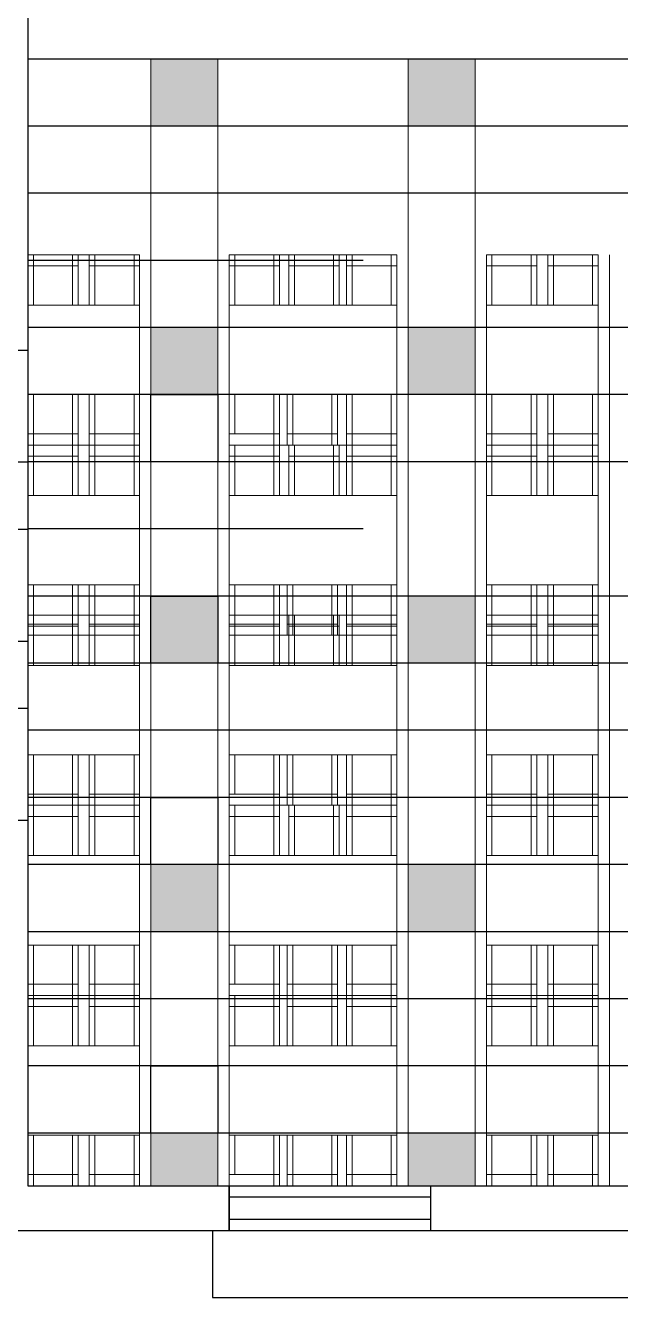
# Model space of a CAD drawing. Header units: inches. Extents: x 101 to 668, y -217 to 99.
# Drawn here: x 475.87 to 481.19, y -62.11 to -50.74 of the extents above; entities that cross this region are included whole.
import ezdxf

# ---------------------------------------------------------------- set-up
doc = ezdxf.new("R2010")
doc.units = ezdxf.units.IN
doc.header["$MEASUREMENT"] = 0
doc.layers.add('FUR', color=1, linetype='Continuous', lineweight=15)

msp = doc.modelspace()

# ---------------------------------------------------------------- hatches: boundary and pattern name
h = msp.add_hatch(color=256)
h.paths.add_polyline_path([(477.58609, -51.04479), (476.98609, -51.04479), (476.98609, -51.64479), (477.58609, -51.64479)])
h.paths.add_polyline_path([(477.58609, -53.44479), (476.98609, -53.44479), (476.98609, -54.04479), (477.58609, -54.04479)])
h.paths.add_polyline_path([(477.58609, -55.84479), (476.98609, -55.84479), (476.98609, -56.44479), (477.58609, -56.44479)])
h.paths.add_polyline_path([(477.58609, -58.24479), (476.98609, -58.24479), (476.98609, -58.84479), (477.58609, -58.84479)])
h.paths.add_polyline_path([(477.58609, -60.64479), (476.98609, -60.64479), (476.98609, -61.11479), (477.58609, -61.11479)])
h.paths.add_polyline_path([(479.88609, -51.04479), (479.28609, -51.04479), (479.28609, -51.64479), (479.88609, -51.64479)])
h.paths.add_polyline_path([(483.48609, -51.04479), (482.88609, -51.04479), (482.88609, -51.64479), (483.48609, -51.64479)])
h.paths.add_polyline_path([(485.78609, -51.04479), (485.18609, -51.04479), (485.18609, -51.64479), (485.78609, -51.64479)])
h.paths.add_polyline_path([(489.38609, -51.04479), (488.78609, -51.04479), (488.78609, -51.64479), (489.38609, -51.64479)])
h.paths.add_polyline_path([(491.68609, -51.04479), (491.08609, -51.04479), (491.08609, -51.64479), (491.68609, -51.64479)])
h.paths.add_polyline_path([(479.88609, -55.84479), (479.28609, -55.84479), (479.28609, -56.44479), (479.88609, -56.44479)])
h.paths.add_polyline_path([(479.88609, -58.24479), (479.28609, -58.24479), (479.28609, -58.84479), (479.88609, -58.84479)])
h.paths.add_polyline_path([(479.88609, -60.64479), (479.28609, -60.64479), (479.28609, -61.11479), (479.88609, -61.11479)])
h.paths.add_polyline_path([(483.48609, -55.84479), (482.88609, -55.84479), (482.88609, -56.44479), (483.48609, -56.44479)])
h.paths.add_polyline_path([(483.48609, -58.24479), (482.88609, -58.24479), (482.88609, -58.84479), (483.48609, -58.84479)])
h.paths.add_polyline_path([(483.48609, -60.64479), (482.88609, -60.64479), (482.88609, -61.11479), (483.28609, -61.11479), (483.28609, -61.11479), (483.48609, -61.11479)])
h.paths.add_polyline_path([(485.78609, -55.84479), (485.18609, -55.84479), (485.18609, -56.44479), (485.78609, -56.44479)])
h.paths.add_polyline_path([(489.38609, -55.84479), (488.78609, -55.84479), (488.78609, -56.44479), (489.38609, -56.44479)])
h.paths.add_polyline_path([(491.68609, -55.84479), (491.08609, -55.84479), (491.08609, -56.44479), (491.68609, -56.44479)])
h.paths.add_polyline_path([(485.78609, -58.24479), (485.18609, -58.24479), (485.18609, -58.84479), (485.78609, -58.84479)])
h.paths.add_polyline_path([(489.38609, -58.24479), (488.78609, -58.24479), (488.78609, -58.84479), (489.38609, -58.84479)])
h.paths.add_polyline_path([(491.68609, -58.24479), (491.08609, -58.24479), (491.08609, -58.84479), (491.68609, -58.84479)])
h.paths.add_polyline_path([(489.38609, -60.64479), (488.78609, -60.64479), (488.78609, -61.11479), (489.38609, -61.11479)])
h.paths.add_polyline_path([(491.68609, -60.64479), (491.08609, -60.64479), (491.08609, -61.11479), (491.48609, -61.11479), (491.68609, -61.11479)])
h = msp.add_hatch(color=256)
h.paths.add_polyline_path([(479.88609, -53.44479), (479.28609, -53.44479), (479.28609, -54.04479), (479.88609, -54.04479)])
h.paths.add_polyline_path([(483.48609, -53.44479), (482.88609, -53.44479), (482.88609, -54.04479), (483.48609, -54.04479)])
h.paths.add_polyline_path([(485.78609, -53.44479), (485.18609, -53.44479), (485.18609, -54.04479), (485.78609, -54.04479)])
h.paths.add_polyline_path([(489.38609, -53.44479), (488.78609, -53.44479), (488.78609, -54.04479), (489.38609, -54.04479)])
h.paths.add_polyline_path([(491.68609, -53.44479), (491.08609, -53.44479), (491.08609, -54.04479), (491.68609, -54.04479)])

# ---------------------------------------------------------------- linework, layer by layer
for p, q in [((475.88609, -50.44479), (475.88609, -61.11479)), ((512.47609, -51.04479), (475.88609, -51.04479)), ((512.47609, -51.64479), (475.88609, -51.64479)), ((512.47609, -52.24479), (475.88609, -52.24479)), ((478.88609, -52.84479), (475.88609, -52.84479)), ((512.47609, -53.44479), (475.88609, -53.44479)), ((475.48609, -53.64778), (475.88609, -53.64778)), ((512.47609, -54.04479), (475.88609, -54.04479)), ((479.98609, -54.49479), (479.98609, -54.49479)), ((475.88609, -54.64778), (475.48609, -54.64778)), ((512.47609, -54.64479), (475.88609, -54.64479)), ((475.48609, -55.24778), (475.88609, -55.24778)), ((478.88609, -55.24479), (475.88609, -55.24479)), ((512.47609, -55.84479), (475.88609, -55.84479)), ((475.48609, -56.24778), (475.88609, -56.24778)), ((512.47609, -56.44479), (475.88609, -56.44479)), ((475.48609, -56.84778), (475.88609, -56.84778)), ((512.47609, -57.04479), (475.88609, -57.04479)), ((512.47609, -57.64479), (475.88609, -57.64479)), ((479.98609, -57.71479), (479.98609, -57.71479)), ((475.48609, -57.84778), (475.88609, -57.84778)), ((512.47609, -58.24479), (475.88609, -58.24479)), ((478.88609, -58.84479), (475.88609, -58.84479)), ((512.47609, -58.84479), (475.88609, -58.84479)), ((512.47609, -59.44479), (475.88609, -59.44479)), ((478.88609, -59.44479), (475.88609, -59.44479)), ((512.47609, -60.04479), (475.88609, -60.04479)), ((512.47609, -60.64479), (475.88609, -60.64479)), ((475.88609, -61.11479), (493.43109, -61.11479)), ((477.68609, -61.51479), (477.68609, -61.11479)), ((477.68609, -61.11479), (477.68609, -61.51479)), ((479.48609, -61.11479), (479.48609, -61.51479)), ((477.68609, -61.21479), (479.48609, -61.21479)), ((477.68609, -61.41479), (479.48609, -61.41479)), ((475.48609, -61.51479), (491.50609, -61.51479)), ((477.53609, -61.51479), (477.53609, -62.11479)), ((477.68609, -61.51479), (477.68609, -61.51479)), ((477.53609, -62.11479), (490.43609, -62.11479))]:
    msp.add_line(p, q)
for points in [[(476.98609, -54.64479), (476.98609, -54.04479), (477.58609, -54.04479), (477.58609, -54.64479), (476.98609, -54.64479)], [(476.98609, -56.44479), (476.98609, -55.84479), (477.58609, -55.84479), (477.58609, -56.44479), (476.98609, -56.44479)], [(476.98609, -58.24479), (476.98609, -57.64479), (477.58609, -57.64479), (477.58609, -58.24479), (476.98609, -58.24479)], [(476.98609, -60.64479), (476.98609, -60.04479), (477.58609, -60.04479), (477.58609, -60.64479), (476.98609, -60.64479)]]:
    msp.add_lwpolyline(points)
at = {"layer": 'FUR', "lineweight": 20}
for p, q in [((476.98609, -51.04479), (476.98609, -61.11479)), ((477.58609, -51.04479), (477.58609, -61.11479)), ((479.28609, -51.04479), (479.28609, -61.11479)), ((479.88609, -51.04479), (479.88609, -61.11479)), ((475.88609, -52.79479), (475.88609, -53.24479)), ((475.88609, -52.79479), (476.33609, -52.79479)), ((475.88609, -52.79479), (476.88609, -52.79479)), ((475.93609, -52.79479), (475.93609, -53.24479)), ((476.28609, -52.79479), (476.28609, -53.24479)), ((476.33609, -52.79479), (476.33609, -53.24479)), ((476.43609, -52.79479), (476.88609, -52.79479)), ((476.43609, -52.79479), (476.43609, -53.24479)), ((476.48609, -52.79479), (476.48609, -53.24479)), ((476.83609, -52.79479), (476.83609, -53.24479)), ((476.88609, -52.79479), (476.88609, -53.24479)), ((476.88609, -52.79479), (476.88609, -54.04479)), ((477.68609, -52.79479), (477.68609, -54.04479)), ((477.68609, -52.79479), (477.68609, -53.24479)), ((477.68609, -52.79479), (478.13609, -52.79479)), ((477.68609, -52.79479), (479.18609, -52.79479)), ((477.73609, -52.79479), (477.73609, -53.24479)), ((478.08609, -52.79479), (478.08609, -53.24479)), ((478.13609, -52.79479), (478.13609, -53.24479)), ((478.22074, -52.79479), (478.22074, -53.24479)), ((478.27074, -52.79479), (478.27074, -53.24479)), ((478.33609, -52.79479), (478.78609, -52.79479)), ((478.62074, -52.79479), (478.62074, -53.24479)), ((478.67074, -52.79479), (478.67074, -53.24479)), ((478.73609, -52.79479), (478.73609, -53.24479)), ((478.78609, -52.79479), (478.78609, -53.24479)), ((479.13609, -52.79479), (479.13609, -53.24479)), ((479.18609, -52.79479), (479.18609, -54.49479)), ((479.18609, -52.79479), (479.18609, -53.24479)), ((479.98609, -52.79479), (479.98609, -54.49479)), ((479.98609, -52.79479), (480.43609, -52.79479)), ((479.98609, -52.79479), (480.98609, -52.79479)), ((480.03609, -52.79479), (480.03609, -53.24479)), ((480.38609, -52.79479), (480.38609, -53.24479)), ((480.43609, -52.79479), (480.43609, -53.24479)), ((480.53609, -52.79479), (480.98609, -52.79479)), ((480.53609, -52.79479), (480.53609, -53.24479)), ((480.58609, -52.79479), (480.58609, -53.24479)), ((480.93609, -52.79479), (480.93609, -53.24479)), ((480.98609, -52.79479), (480.98609, -53.24479)), ((480.98609, -52.79479), (480.98609, -54.04479)), ((481.08609, -52.79479), (481.08609, -61.11479)), ((476.33609, -52.89479), (475.88609, -52.89479)), ((476.88609, -52.89479), (476.43609, -52.89479)), ((478.13609, -52.89479), (477.68609, -52.89479)), ((478.67074, -52.89479), (478.22074, -52.89479)), ((479.18609, -52.89479), (478.73609, -52.89479)), ((480.43609, -52.89479), (479.98609, -52.89479)), ((480.98609, -52.89479), (480.53609, -52.89479)), ((475.88609, -53.04479), (475.88609, -53.24479)), ((476.43609, -53.04479), (476.43609, -53.24479)), ((477.68609, -53.04479), (477.68609, -53.24479)), ((478.22074, -53.04479), (478.22074, -53.24479)), ((480.53609, -53.04479), (480.53609, -53.24479)), ((475.88609, -53.24479), (476.43609, -53.24479)), ((475.88609, -53.24479), (475.88609, -54.04479)), ((476.43609, -53.24479), (476.88609, -53.24479)), ((477.68609, -53.24479), (478.22074, -53.24479)), ((477.68609, -53.24479), (477.68609, -54.04479)), ((478.22074, -53.24479), (478.73609, -53.24479)), ((478.73609, -53.24479), (479.18609, -53.24479)), ((479.98609, -53.24479), (480.53609, -53.24479)), ((480.53609, -53.24479), (480.98609, -53.24479)), ((475.88609, -54.04479), (476.43609, -54.04479)), ((475.88609, -54.04479), (475.88609, -54.49479)), ((475.93609, -54.04479), (475.93609, -54.49479)), ((476.28609, -54.04479), (476.28609, -54.49479)), ((476.33609, -54.04479), (476.33609, -54.49479)), ((476.43609, -54.04479), (476.88609, -54.04479)), ((476.43609, -54.04479), (476.43609, -54.49479)), ((476.48609, -54.04479), (476.48609, -54.49479)), ((476.83609, -54.04479), (476.83609, -54.49479)), ((476.88609, -54.04479), (476.88609, -54.49479)), ((476.88609, -54.04479), (476.88609, -54.49479)), ((477.68609, -54.04479), (478.2053, -54.04479)), ((477.68609, -54.04479), (477.68609, -54.49479)), ((477.73609, -54.04479), (477.73609, -54.39479)), ((478.08609, -54.04479), (478.08609, -54.49479)), ((478.13609, -54.04479), (478.13609, -54.49479)), ((478.2053, -54.04479), (478.73609, -54.04479)), ((478.2053, -54.04479), (478.2053, -54.49479)), ((478.2553, -54.04479), (478.2553, -54.49479)), ((478.6053, -54.04479), (478.6053, -54.49479)), ((478.6553, -54.04479), (478.6553, -54.49479)), ((478.73609, -54.04479), (479.18609, -54.04479)), ((478.73609, -54.04479), (478.73609, -54.49479)), ((478.78609, -54.04479), (478.78609, -54.49479)), ((479.13609, -54.04479), (479.13609, -54.49479)), ((479.18609, -54.04479), (479.18609, -54.49479)), ((479.98609, -54.04479), (480.53609, -54.04479)), ((480.03609, -54.04479), (480.03609, -54.49479)), ((480.38609, -54.04479), (480.38609, -54.49479)), ((480.43609, -54.04479), (480.43609, -54.49479)), ((480.53609, -54.04479), (480.98609, -54.04479)), ((480.53609, -54.04479), (480.53609, -54.49479)), ((480.58609, -54.04479), (480.58609, -54.49479)), ((480.93609, -54.04479), (480.93609, -54.49479)), ((480.98609, -54.04479), (480.98609, -54.49479)), ((480.98609, -54.04479), (480.98609, -54.49479)), ((475.88609, -54.39479), (476.33609, -54.39479)), ((476.43609, -54.39479), (476.88609, -54.39479)), ((477.68609, -54.39479), (478.13609, -54.39479)), ((478.2053, -54.39479), (478.6553, -54.39479)), ((478.73609, -54.39479), (479.18609, -54.39479)), ((479.98609, -54.39479), (480.43609, -54.39479)), ((480.53609, -54.39479), (480.98609, -54.39479)), ((475.88609, -54.49479), (476.33609, -54.49479)), ((475.88609, -54.49479), (476.88609, -54.49479)), ((475.88609, -54.49479), (475.88609, -56.19479)), ((475.88609, -54.49479), (476.33609, -54.49479)), ((475.88609, -54.49479), (476.88609, -54.49479)), ((475.93609, -54.49479), (475.93609, -54.94479)), ((476.28609, -54.49479), (476.28609, -54.94479)), ((476.33609, -54.49479), (476.33609, -54.94479)), ((476.43609, -54.49479), (476.88609, -54.49479)), ((476.43609, -54.49479), (476.43609, -54.94479)), ((476.48609, -54.49479), (476.48609, -54.94479)), ((476.53609, -54.49479), (476.88609, -54.49479)), ((476.83609, -54.49479), (476.83609, -54.94479)), ((476.88609, -54.49479), (476.88609, -54.94479)), ((476.88609, -54.49479), (476.88609, -55.74479)), ((477.68609, -54.49479), (478.13609, -54.49479)), ((477.68609, -54.49479), (479.18609, -54.49479)), ((477.68609, -54.49479), (477.68609, -55.74479)), ((477.68609, -54.49479), (477.68609, -54.94479)), ((477.68609, -54.49479), (478.13609, -54.49479)), ((477.68609, -54.49479), (479.18609, -54.49479)), ((477.73609, -54.49479), (477.73609, -54.94479)), ((478.08609, -54.49479), (478.08609, -54.94479)), ((478.13609, -54.49479), (478.13609, -54.94479)), ((478.22074, -54.49479), (478.22074, -54.94479)), ((478.27074, -54.49479), (478.27074, -54.94479)), ((478.33609, -54.49479), (478.78609, -54.49479)), ((478.33609, -54.49479), (478.78609, -54.49479)), ((478.62074, -54.49479), (478.62074, -54.94479)), ((478.67074, -54.49479), (478.67074, -54.94479)), ((478.73609, -54.49479), (478.73609, -54.94479)), ((478.78609, -54.49479), (478.78609, -54.94479)), ((479.13609, -54.49479), (479.13609, -54.94479)), ((479.18609, -54.49479), (479.18609, -56.19479)), ((479.18609, -54.49479), (479.18609, -54.94479)), ((479.98609, -54.49479), (480.43609, -54.49479)), ((479.98609, -54.49479), (480.98609, -54.49479)), ((479.98609, -54.49479), (479.98609, -56.19479)), ((479.98609, -54.49479), (480.43609, -54.49479)), ((479.98609, -54.49479), (480.98609, -54.49479)), ((480.03609, -54.49479), (480.03609, -54.94479)), ((480.38609, -54.49479), (480.38609, -54.94479)), ((480.43609, -54.49479), (480.43609, -54.94479)), ((480.53609, -54.49479), (480.98609, -54.49479)), ((480.53609, -54.49479), (480.53609, -54.94479)), ((480.58609, -54.49479), (480.58609, -54.94479)), ((480.63609, -54.49479), (480.98609, -54.49479)), ((480.93609, -54.49479), (480.93609, -54.94479)), ((480.98609, -54.49479), (480.98609, -54.94479)), ((480.98609, -54.49479), (480.98609, -55.74479)), ((476.33609, -54.59479), (475.88609, -54.59479)), ((476.88609, -54.59479), (476.43609, -54.59479)), ((478.13609, -54.59479), (477.68609, -54.59479)), ((478.67074, -54.59479), (478.22074, -54.59479)), ((479.18609, -54.59479), (478.73609, -54.59479)), ((480.43609, -54.59479), (479.98609, -54.59479)), ((480.98609, -54.59479), (480.53609, -54.59479)), ((476.43609, -54.74479), (476.43609, -54.94479)), ((477.68609, -54.74479), (477.68609, -54.94479)), ((478.22074, -54.74479), (478.22074, -54.94479)), ((480.53609, -54.74479), (480.53609, -54.94479)), ((475.88609, -54.94479), (476.43609, -54.94479)), ((476.43609, -54.94479), (476.88609, -54.94479)), ((477.68609, -54.94479), (478.22074, -54.94479)), ((477.68609, -54.94479), (477.68609, -55.74479)), ((478.22074, -54.94479), (478.73609, -54.94479)), ((478.73609, -54.94479), (479.18609, -54.94479)), ((479.98609, -54.94479), (480.53609, -54.94479)), ((480.53609, -54.94479), (480.98609, -54.94479)), ((475.88609, -55.74479), (476.43609, -55.74479)), ((475.93609, -55.74479), (475.93609, -56.19479)), ((476.28609, -55.74479), (476.28609, -56.19479)), ((476.33609, -55.74479), (476.33609, -56.19479)), ((476.43609, -55.74479), (476.88609, -55.74479)), ((476.43609, -55.74479), (476.43609, -56.19479)), ((476.48609, -55.74479), (476.48609, -56.19479)), ((476.83609, -55.74479), (476.83609, -56.19479)), ((476.88609, -55.74479), (476.88609, -56.19479)), ((476.88609, -55.74479), (476.88609, -56.19479)), ((477.68609, -55.74479), (478.2053, -55.74479)), ((477.68609, -55.74479), (477.68609, -56.19479)), ((477.73609, -55.74479), (477.73609, -56.09479)), ((478.08609, -55.74479), (478.08609, -56.19479)), ((478.13609, -55.74479), (478.13609, -56.19479)), ((478.2053, -55.74479), (478.73609, -55.74479)), ((478.2053, -55.74479), (478.2053, -56.19479)), ((478.2553, -55.74479), (478.2553, -56.19479)), ((478.6053, -55.74479), (478.6053, -56.19479)), ((478.6553, -55.74479), (478.6553, -56.19479)), ((478.73609, -55.74479), (479.18609, -55.74479)), ((478.73609, -55.74479), (478.73609, -56.19479)), ((478.78609, -55.74479), (478.78609, -56.19479)), ((479.13609, -55.74479), (479.13609, -56.19479)), ((479.18609, -55.74479), (479.18609, -56.19479)), ((479.98609, -55.74479), (480.53609, -55.74479)), ((480.03609, -55.74479), (480.03609, -56.19479)), ((480.38609, -55.74479), (480.38609, -56.19479)), ((480.43609, -55.74479), (480.43609, -56.19479)), ((480.53609, -55.74479), (480.98609, -55.74479)), ((480.53609, -55.74479), (480.53609, -56.19479)), ((480.58609, -55.74479), (480.58609, -56.19479)), ((480.93609, -55.74479), (480.93609, -56.19479)), ((480.98609, -55.74479), (480.98609, -56.19479)), ((480.98609, -55.74479), (480.98609, -56.19479)), ((475.88609, -56.01479), (475.88609, -56.46479)), ((475.88609, -56.01479), (476.33609, -56.01479)), ((475.88609, -56.01479), (476.88609, -56.01479)), ((475.93609, -56.01479), (475.93609, -56.46479)), ((476.28609, -56.01479), (476.28609, -56.46479)), ((476.33609, -56.01479), (476.33609, -56.46479)), ((476.43609, -56.01479), (476.88609, -56.01479)), ((476.43609, -56.01479), (476.43609, -56.46479)), ((476.48609, -56.01479), (476.48609, -56.46479)), ((476.83609, -56.01479), (476.83609, -56.46479)), ((476.88609, -56.01479), (476.88609, -56.46479)), ((476.88609, -56.01479), (476.88609, -57.26479)), ((477.68609, -56.01479), (477.68609, -57.26479)), ((477.68609, -56.01479), (477.68609, -56.46479)), ((477.68609, -56.01479), (478.13609, -56.01479)), ((477.68609, -56.01479), (479.18609, -56.01479)), ((477.73609, -56.01479), (477.73609, -56.46479)), ((478.08609, -56.01479), (478.08609, -56.46479)), ((478.13609, -56.01479), (478.13609, -56.46479)), ((478.22074, -56.01479), (478.22074, -56.46479)), ((478.27074, -56.01479), (478.27074, -56.46479)), ((478.33609, -56.01479), (478.78609, -56.01479)), ((478.62074, -56.01479), (478.62074, -56.46479)), ((478.67074, -56.01479), (478.67074, -56.46479)), ((478.73609, -56.01479), (478.73609, -56.46479)), ((478.78609, -56.01479), (478.78609, -56.46479)), ((479.13609, -56.01479), (479.13609, -56.46479)), ((479.18609, -56.01479), (479.18609, -57.71479)), ((479.18609, -56.01479), (479.18609, -56.46479)), ((479.98609, -56.01479), (479.98609, -57.71479)), ((479.98609, -56.01479), (480.43609, -56.01479)), ((479.98609, -56.01479), (480.98609, -56.01479)), ((480.03609, -56.01479), (480.03609, -56.46479)), ((480.38609, -56.01479), (480.38609, -56.46479)), ((480.43609, -56.01479), (480.43609, -56.46479)), ((480.53609, -56.01479), (480.98609, -56.01479)), ((480.53609, -56.01479), (480.53609, -56.46479)), ((480.58609, -56.01479), (480.58609, -56.46479)), ((480.93609, -56.01479), (480.93609, -56.46479)), ((480.98609, -56.01479), (480.98609, -56.46479)), ((480.98609, -56.01479), (480.98609, -57.26479)), ((475.88609, -56.09479), (476.33609, -56.09479)), ((476.33609, -56.11479), (475.88609, -56.11479)), ((476.43609, -56.09479), (476.88609, -56.09479)), ((476.88609, -56.11479), (476.43609, -56.11479)), ((477.68609, -56.09479), (478.13609, -56.09479)), ((478.13609, -56.11479), (477.68609, -56.11479)), ((478.2053, -56.09479), (478.6553, -56.09479)), ((478.67074, -56.11479), (478.22074, -56.11479)), ((478.73609, -56.09479), (479.18609, -56.09479)), ((479.18609, -56.11479), (478.73609, -56.11479)), ((479.98609, -56.09479), (480.43609, -56.09479)), ((480.43609, -56.11479), (479.98609, -56.11479)), ((480.53609, -56.09479), (480.98609, -56.09479)), ((480.98609, -56.11479), (480.53609, -56.11479)), ((475.88609, -56.19479), (476.33609, -56.19479)), ((475.88609, -56.19479), (476.88609, -56.19479)), ((475.88609, -56.26479), (475.88609, -56.46479)), ((476.43609, -56.26479), (476.43609, -56.46479)), ((476.53609, -56.19479), (476.88609, -56.19479)), ((477.68609, -56.19479), (478.13609, -56.19479)), ((477.68609, -56.19479), (479.18609, -56.19479)), ((477.68609, -56.26479), (477.68609, -56.46479)), ((478.22074, -56.26479), (478.22074, -56.46479)), ((478.33609, -56.19479), (478.78609, -56.19479)), ((479.98609, -56.19479), (480.43609, -56.19479)), ((479.98609, -56.19479), (480.98609, -56.19479)), ((480.53609, -56.26479), (480.53609, -56.46479)), ((480.63609, -56.19479), (480.98609, -56.19479)), ((475.88609, -56.46479), (476.43609, -56.46479)), ((475.88609, -56.46479), (475.88609, -57.26479)), ((476.43609, -56.46479), (476.88609, -56.46479)), ((477.68609, -56.46479), (478.22074, -56.46479)), ((477.68609, -56.46479), (477.68609, -57.26479)), ((478.22074, -56.46479), (478.73609, -56.46479)), ((478.73609, -56.46479), (479.18609, -56.46479)), ((479.98609, -56.46479), (480.53609, -56.46479)), ((480.53609, -56.46479), (480.98609, -56.46479)), ((475.88609, -57.26479), (476.43609, -57.26479)), ((475.88609, -57.26479), (475.88609, -57.71479)), ((475.93609, -57.26479), (475.93609, -57.71479)), ((476.28609, -57.26479), (476.28609, -57.71479)), ((476.33609, -57.26479), (476.33609, -57.71479)), ((476.43609, -57.26479), (476.88609, -57.26479)), ((476.43609, -57.26479), (476.43609, -57.71479)), ((476.48609, -57.26479), (476.48609, -57.71479)), ((476.83609, -57.26479), (476.83609, -57.71479)), ((476.88609, -57.26479), (476.88609, -57.71479)), ((476.88609, -57.26479), (476.88609, -57.71479)), ((477.68609, -57.26479), (478.2053, -57.26479)), ((477.68609, -57.26479), (477.68609, -57.71479)), ((477.73609, -57.26479), (477.73609, -57.61479)), ((478.08609, -57.26479), (478.08609, -57.71479)), ((478.13609, -57.26479), (478.13609, -57.71479)), ((478.2053, -57.26479), (478.73609, -57.26479)), ((478.2053, -57.26479), (478.2053, -57.71479)), ((478.2553, -57.26479), (478.2553, -57.71479)), ((478.6053, -57.26479), (478.6053, -57.71479)), ((478.6553, -57.26479), (478.6553, -57.71479)), ((478.73609, -57.26479), (479.18609, -57.26479)), ((478.73609, -57.26479), (478.73609, -57.71479)), ((478.78609, -57.26479), (478.78609, -57.71479)), ((479.13609, -57.26479), (479.13609, -57.71479)), ((479.18609, -57.26479), (479.18609, -57.71479)), ((479.98609, -57.26479), (480.53609, -57.26479)), ((480.03609, -57.26479), (480.03609, -57.71479)), ((480.38609, -57.26479), (480.38609, -57.71479)), ((480.43609, -57.26479), (480.43609, -57.71479)), ((480.53609, -57.26479), (480.98609, -57.26479)), ((480.53609, -57.26479), (480.53609, -57.71479)), ((480.58609, -57.26479), (480.58609, -57.71479)), ((480.93609, -57.26479), (480.93609, -57.71479)), ((480.98609, -57.26479), (480.98609, -57.71479)), ((480.98609, -57.26479), (480.98609, -57.71479)), ((475.88609, -57.61479), (476.33609, -57.61479)), ((476.43609, -57.61479), (476.88609, -57.61479)), ((477.68609, -57.61479), (478.13609, -57.61479)), ((478.2053, -57.61479), (478.6553, -57.61479)), ((478.73609, -57.61479), (479.18609, -57.61479)), ((479.98609, -57.61479), (480.43609, -57.61479)), ((480.53609, -57.61479), (480.98609, -57.61479)), ((475.88609, -57.71479), (475.88609, -59.41479)), ((475.88609, -57.71479), (476.33609, -57.71479)), ((475.88609, -57.71479), (476.88609, -57.71479)), ((475.88609, -57.71479), (476.33609, -57.71479)), ((475.88609, -57.71479), (476.88609, -57.71479)), ((475.88609, -57.71479), (476.33609, -57.71479)), ((475.88609, -57.71479), (476.88609, -57.71479)), ((475.93609, -57.71479), (475.93609, -58.16479)), ((476.28609, -57.71479), (476.28609, -58.16479)), ((476.33609, -57.71479), (476.33609, -58.16479)), ((476.43609, -57.71479), (476.88609, -57.71479)), ((476.43609, -57.71479), (476.43609, -58.16479)), ((476.43609, -57.71479), (476.88609, -57.71479)), ((476.48609, -57.71479), (476.48609, -58.16479)), ((476.53609, -57.71479), (476.88609, -57.71479)), ((476.83609, -57.71479), (476.83609, -58.16479)), ((476.88609, -57.71479), (476.88609, -58.16479)), ((476.88609, -57.71479), (476.88609, -58.96479)), ((477.68609, -57.71479), (477.68609, -58.96479)), ((477.68609, -57.71479), (477.68609, -58.16479)), ((477.68609, -57.71479), (478.13609, -57.71479)), ((477.68609, -57.71479), (479.18609, -57.71479)), ((477.68609, -57.71479), (478.13609, -57.71479)), ((477.68609, -57.71479), (479.18609, -57.71479)), ((477.68609, -57.71479), (478.13609, -57.71479)), ((477.68609, -57.71479), (479.18609, -57.71479)), ((477.73609, -57.71479), (477.73609, -58.16479)), ((478.08609, -57.71479), (478.08609, -58.16479)), ((478.13609, -57.71479), (478.13609, -58.16479)), ((478.22074, -57.71479), (478.22074, -58.16479)), ((478.27074, -57.71479), (478.27074, -58.16479)), ((478.33609, -57.71479), (478.78609, -57.71479)), ((478.33609, -57.71479), (478.78609, -57.71479)), ((478.33609, -57.71479), (478.78609, -57.71479)), ((478.62074, -57.71479), (478.62074, -58.16479)), ((478.67074, -57.71479), (478.67074, -58.16479)), ((478.73609, -57.71479), (478.73609, -58.16479)), ((478.78609, -57.71479), (478.78609, -58.16479)), ((479.13609, -57.71479), (479.13609, -58.16479)), ((479.18609, -57.71479), (479.18609, -59.41479)), ((479.18609, -57.71479), (479.18609, -58.16479)), ((479.98609, -57.71479), (479.98609, -59.41479)), ((479.98609, -57.71479), (480.43609, -57.71479)), ((479.98609, -57.71479), (480.98609, -57.71479)), ((479.98609, -57.71479), (480.43609, -57.71479)), ((479.98609, -57.71479), (480.98609, -57.71479)), ((479.98609, -57.71479), (480.43609, -57.71479)), ((479.98609, -57.71479), (480.98609, -57.71479)), ((480.03609, -57.71479), (480.03609, -58.16479)), ((480.38609, -57.71479), (480.38609, -58.16479)), ((480.43609, -57.71479), (480.43609, -58.16479)), ((480.53609, -57.71479), (480.98609, -57.71479)), ((480.53609, -57.71479), (480.53609, -58.16479)), ((480.53609, -57.71479), (480.98609, -57.71479)), ((480.58609, -57.71479), (480.58609, -58.16479)), ((480.63609, -57.71479), (480.98609, -57.71479)), ((480.93609, -57.71479), (480.93609, -58.16479)), ((480.98609, -57.71479), (480.98609, -58.16479)), ((480.98609, -57.71479), (480.98609, -58.96479)), ((476.33609, -57.81479), (475.88609, -57.81479)), ((476.88609, -57.81479), (476.43609, -57.81479)), ((478.13609, -57.81479), (477.68609, -57.81479)), ((478.67074, -57.81479), (478.22074, -57.81479)), ((479.18609, -57.81479), (478.73609, -57.81479)), ((480.43609, -57.81479), (479.98609, -57.81479)), ((480.98609, -57.81479), (480.53609, -57.81479)), ((476.43609, -57.96479), (476.43609, -58.16479)), ((477.68609, -57.96479), (477.68609, -58.16479)), ((478.22074, -57.96479), (478.22074, -58.16479)), ((480.53609, -57.96479), (480.53609, -58.16479)), ((475.88609, -58.16479), (476.43609, -58.16479)), ((476.43609, -58.16479), (476.88609, -58.16479)), ((477.68609, -58.16479), (478.22074, -58.16479)), ((477.68609, -58.16479), (477.68609, -58.96479)), ((478.22074, -58.16479), (478.73609, -58.16479)), ((478.73609, -58.16479), (479.18609, -58.16479)), ((479.98609, -58.16479), (480.53609, -58.16479)), ((480.53609, -58.16479), (480.98609, -58.16479)), ((475.88609, -58.96479), (476.43609, -58.96479)), ((475.93609, -58.96479), (475.93609, -59.41479)), ((476.28609, -58.96479), (476.28609, -59.41479)), ((476.33609, -58.96479), (476.33609, -59.41479)), ((476.43609, -58.96479), (476.88609, -58.96479)), ((476.43609, -58.96479), (476.43609, -59.41479)), ((476.48609, -58.96479), (476.48609, -59.41479)), ((476.83609, -58.96479), (476.83609, -59.41479)), ((476.88609, -58.96479), (476.88609, -59.41479)), ((476.88609, -58.96479), (476.88609, -59.41479)), ((477.68609, -58.96479), (478.2053, -58.96479)), ((477.68609, -58.96479), (477.68609, -59.41479)), ((477.73609, -58.96479), (477.73609, -59.31479)), ((478.08609, -58.96479), (478.08609, -59.41479)), ((478.13609, -58.96479), (478.13609, -59.41479)), ((478.2053, -58.96479), (478.73609, -58.96479)), ((478.2053, -58.96479), (478.2053, -59.41479)), ((478.2553, -58.96479), (478.2553, -59.41479)), ((478.6053, -58.96479), (478.6053, -59.41479)), ((478.6553, -58.96479), (478.6553, -59.41479)), ((478.73609, -58.96479), (479.18609, -58.96479)), ((478.73609, -58.96479), (478.73609, -59.41479)), ((478.78609, -58.96479), (478.78609, -59.41479)), ((479.13609, -58.96479), (479.13609, -59.41479)), ((479.18609, -58.96479), (479.18609, -59.41479)), ((479.98609, -58.96479), (480.53609, -58.96479)), ((480.03609, -58.96479), (480.03609, -59.41479)), ((480.38609, -58.96479), (480.38609, -59.41479)), ((480.43609, -58.96479), (480.43609, -59.41479)), ((480.53609, -58.96479), (480.98609, -58.96479)), ((480.53609, -58.96479), (480.53609, -59.41479)), ((480.58609, -58.96479), (480.58609, -59.41479)), ((480.93609, -58.96479), (480.93609, -59.41479)), ((480.98609, -58.96479), (480.98609, -59.41479)), ((480.98609, -58.96479), (480.98609, -59.41479)), ((475.88609, -59.31479), (476.33609, -59.31479)), ((476.43609, -59.31479), (476.88609, -59.31479)), ((477.68609, -59.31479), (478.13609, -59.31479)), ((478.2053, -59.31479), (478.6553, -59.31479)), ((478.73609, -59.31479), (479.18609, -59.31479)), ((479.98609, -59.31479), (480.43609, -59.31479)), ((480.53609, -59.31479), (480.98609, -59.31479)), ((475.88609, -59.41479), (475.88609, -61.11479)), ((475.88609, -59.41479), (476.33609, -59.41479)), ((475.88609, -59.41479), (476.88609, -59.41479)), ((475.88609, -59.41479), (476.33609, -59.41479)), ((475.88609, -59.41479), (476.88609, -59.41479)), ((475.93609, -59.41479), (475.93609, -59.86479)), ((476.28609, -59.41479), (476.28609, -59.86479)), ((476.33609, -59.41479), (476.33609, -59.86479)), ((476.43609, -59.41479), (476.88609, -59.41479)), ((476.43609, -59.41479), (476.43609, -59.86479)), ((476.48609, -59.41479), (476.48609, -59.86479)), ((476.53609, -59.41479), (476.88609, -59.41479)), ((476.83609, -59.41479), (476.83609, -59.86479)), ((476.88609, -59.41479), (476.88609, -59.86479)), ((476.88609, -59.41479), (476.88609, -60.66479)), ((477.68609, -59.41479), (478.13609, -59.41479)), ((477.68609, -59.41479), (479.18609, -59.41479)), ((477.68609, -59.41479), (477.68609, -60.66479)), ((477.68609, -59.41479), (477.68609, -59.86479)), ((477.68609, -59.41479), (478.13609, -59.41479)), ((477.68609, -59.41479), (479.18609, -59.41479)), ((477.73609, -59.41479), (477.73609, -59.86479)), ((478.08609, -59.41479), (478.08609, -59.86479)), ((478.13609, -59.41479), (478.13609, -59.86479)), ((478.2053, -59.41479), (478.2053, -59.86479)), ((478.2553, -59.41479), (478.2553, -59.86479)), ((478.33609, -59.41479), (478.78609, -59.41479)), ((478.33609, -59.41479), (478.78609, -59.41479)), ((478.6053, -59.41479), (478.6053, -59.86479)), ((478.6553, -59.41479), (478.6553, -59.86479)), ((478.73609, -59.41479), (478.73609, -59.86479)), ((478.78609, -59.41479), (478.78609, -59.86479)), ((479.13609, -59.41479), (479.13609, -59.86479)), ((479.18609, -59.41479), (479.18609, -61.11479)), ((479.18609, -59.41479), (479.18609, -59.86479)), ((479.98609, -59.41479), (480.43609, -59.41479)), ((479.98609, -59.41479), (480.98609, -59.41479)), ((479.98609, -59.41479), (479.98609, -61.11479)), ((479.98609, -59.41479), (480.43609, -59.41479)), ((479.98609, -59.41479), (480.98609, -59.41479)), ((480.03609, -59.41479), (480.03609, -59.86479)), ((480.38609, -59.41479), (480.38609, -59.86479)), ((480.43609, -59.41479), (480.43609, -59.86479)), ((480.53609, -59.41479), (480.98609, -59.41479)), ((480.53609, -59.41479), (480.53609, -59.86479)), ((480.58609, -59.41479), (480.58609, -59.86479)), ((480.63609, -59.41479), (480.98609, -59.41479)), ((480.93609, -59.41479), (480.93609, -59.86479)), ((480.98609, -59.41479), (480.98609, -59.86479)), ((480.98609, -59.41479), (480.98609, -60.66479)), ((476.33609, -59.51479), (475.88609, -59.51479)), ((476.88609, -59.51479), (476.43609, -59.51479)), ((478.13609, -59.51479), (477.68609, -59.51479)), ((478.6553, -59.51479), (478.2053, -59.51479)), ((479.18609, -59.51479), (478.73609, -59.51479)), ((480.43609, -59.51479), (479.98609, -59.51479)), ((480.98609, -59.51479), (480.53609, -59.51479)), ((476.43609, -59.66479), (476.43609, -59.86479)), ((477.68609, -59.66479), (477.68609, -59.86479)), ((480.53609, -59.66479), (480.53609, -59.86479)), ((475.88609, -59.86479), (476.43609, -59.86479)), ((476.43609, -59.86479), (476.88609, -59.86479)), ((477.68609, -59.86479), (478.22074, -59.86479)), ((477.68609, -59.86479), (477.68609, -60.66479)), ((478.22074, -59.86479), (478.73609, -59.86479)), ((478.73609, -59.86479), (479.18609, -59.86479)), ((479.98609, -59.86479), (480.53609, -59.86479)), ((480.53609, -59.86479), (480.98609, -59.86479)), ((475.88609, -60.66479), (476.43609, -60.66479)), ((475.93609, -60.66479), (475.93609, -61.11479)), ((476.28609, -60.66479), (476.28609, -61.11479)), ((476.33609, -60.66479), (476.33609, -61.11479)), ((476.43609, -60.66479), (476.88609, -60.66479)), ((476.43609, -60.66479), (476.43609, -61.11479)), ((476.48609, -60.66479), (476.48609, -61.11479)), ((476.83609, -60.66479), (476.83609, -61.11479)), ((476.88609, -60.66479), (476.88609, -61.11479)), ((476.88609, -60.66479), (476.88609, -61.11479)), ((477.68609, -60.66479), (478.2053, -60.66479)), ((477.68609, -60.66479), (477.68609, -61.11479)), ((477.73609, -60.66479), (477.73609, -61.01479)), ((478.08609, -60.66479), (478.08609, -61.11479)), ((478.13609, -60.66479), (478.13609, -61.11479)), ((478.2053, -60.66479), (478.73609, -60.66479)), ((478.2053, -60.66479), (478.2053, -61.11479)), ((478.2553, -60.66479), (478.2553, -61.11479)), ((478.6053, -60.66479), (478.6053, -61.11479)), ((478.6553, -60.66479), (478.6553, -61.11479)), ((478.73609, -60.66479), (479.18609, -60.66479)), ((478.73609, -60.66479), (478.73609, -61.11479)), ((478.78609, -60.66479), (478.78609, -61.11479)), ((479.13609, -60.66479), (479.13609, -61.11479)), ((479.18609, -60.66479), (479.18609, -61.11479)), ((479.98609, -60.66479), (480.53609, -60.66479)), ((480.03609, -60.66479), (480.03609, -61.11479)), ((480.38609, -60.66479), (480.38609, -61.11479)), ((480.43609, -60.66479), (480.43609, -61.11479)), ((480.53609, -60.66479), (480.98609, -60.66479)), ((480.53609, -60.66479), (480.53609, -61.11479)), ((480.58609, -60.66479), (480.58609, -61.11479)), ((480.93609, -60.66479), (480.93609, -61.11479)), ((480.98609, -60.66479), (480.98609, -61.11479)), ((480.98609, -60.66479), (480.98609, -61.11479)), ((475.88609, -61.01479), (476.33609, -61.01479)), ((476.43609, -61.01479), (476.88609, -61.01479)), ((477.68609, -61.01479), (478.13609, -61.01479)), ((478.2053, -61.01479), (478.6553, -61.01479)), ((478.73609, -61.01479), (479.18609, -61.01479)), ((479.98609, -61.01479), (480.43609, -61.01479)), ((480.53609, -61.01479), (480.98609, -61.01479)), ((475.88609, -61.11479), (476.33609, -61.11479)), ((475.88609, -61.11479), (476.88609, -61.11479)), ((476.53609, -61.11479), (476.88609, -61.11479)), ((477.68609, -61.11479), (478.13609, -61.11479)), ((477.68609, -61.11479), (479.18609, -61.11479)), ((478.33609, -61.11479), (478.78609, -61.11479)), ((479.98609, -61.11479), (480.43609, -61.11479)), ((479.98609, -61.11479), (480.98609, -61.11479)), ((480.63609, -61.11479), (480.98609, -61.11479))]:
    msp.add_line(p, q, dxfattribs=at)

doc.saveas('drawing.dxf')
